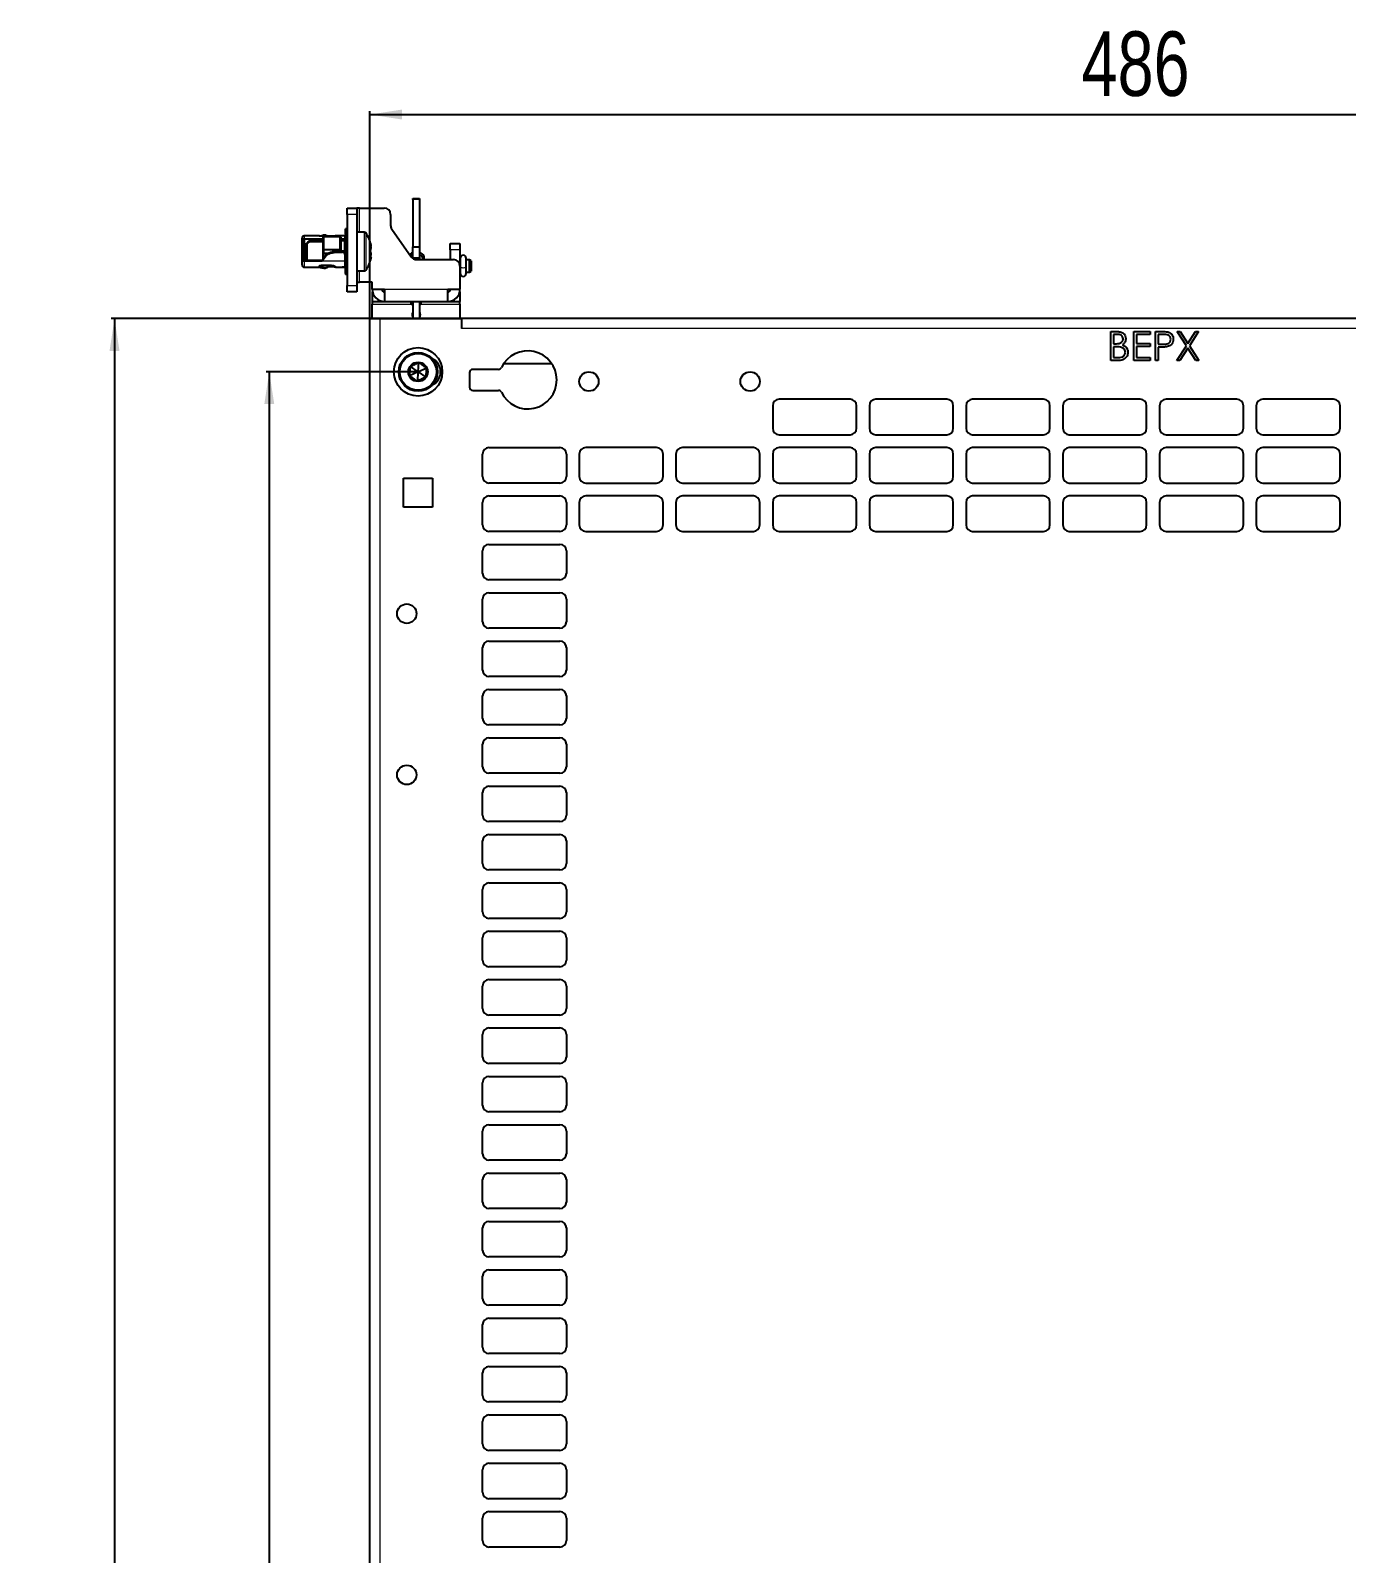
# Model space of a CAD drawing. Header units: millimetres. Extents: x -599 to 823, y -273 to 1990.
# Drawn here: x -598.6 to -190.4, y 1441.7 to 1914.1 of the extents above; entities that cross this region are included whole.
import ezdxf

# ---------------------------------------------------------------- set-up
doc = ezdxf.new("R2010")
doc.units = ezdxf.units.MM
doc.layers.add('FORMAT', color=7, linetype='Continuous')
doc.styles.add('SLDTEXTSTYLE0', font='TXT', dxfattribs={"width": 0.75})
doc.dimstyles.new('SLDDIMSTYLE0', dxfattribs={"dimtxt": 20, "dimasz": 10, "dimexe": 0, "dimexo": 0.0625, "dimgap": 5, "dimtad": 2, "dimdec": 1, "dimrnd": 1e-09, "dimzin": 12, "dimdsep": 46, "dimtxsty": 'SLDTEXTSTYLE0', "dimsah": 1, "dimcen": 0.09, "dimadec": 0, "dimazin": 3, "dimtfac": 1, "dimtofl": 0, "dimtmove": 0, "dimatfit": 3, "dimfxl": 0, "dimfrac": 2, "dimtolj": 1, "dimtzin": 12, "dimarcsym": 0})

# ---------------------------------------------------------------- blocks, each defined once
blk = doc.blocks.new('_D')
at = {"layer": 'FORMAT'}
for p, q in [((-464.91, 1824.76), (-573.55, 1824.76)), ((-572.55, 1824.76), (-572.55, -58.26)), ((-464.91, -58.26), (-573.55, -58.26))]:
    blk.add_line(p, q, dxfattribs=at)
for points in [[(-572.55, 1824.76), (-574.09, 1814.76), (-571.01, 1814.76)], [(-572.55, -58.26), (-571.01, -48.26), (-574.09, -48.26)]]:
    blk.add_solid(points, dxfattribs=at)
at = {"layer": 'FORMAT', "insert": (-598.33, 853.69), "char_height": 20, "attachment_point": 1, "rotation": 90, "style": 'SLDTEXTSTYLE0'}
blk.add_mtext('1883', dxfattribs=at)
blk = doc.blocks.new('_D_1')
at = {"layer": 'FORMAT'}
for p, q in [((-493.4, 1824.76), (-493.4, 1889.05)), ((-493.4, 1888.05), (-7.4, 1888.05)), ((-7.4, 1824.76), (-7.4, 1889.05))]:
    blk.add_line(p, q, dxfattribs=at)
for points in [[(-493.4, 1888.05), (-483.4, 1886.51), (-483.4, 1889.59)], [(-7.4, 1888.05), (-17.4, 1889.59), (-17.4, 1886.51)]]:
    blk.add_solid(points, dxfattribs=at)
at = {"layer": 'FORMAT', "insert": (-272.57, 1913.83), "char_height": 20, "attachment_point": 1, "style": 'SLDTEXTSTYLE0'}
blk.add_mtext('486', dxfattribs=at)
blk = doc.blocks.new('_D_5')
at = {"layer": 'FORMAT'}
for p, q in [((-478.41, 1808.25), (-525.55, 1808.25)), ((-524.55, 1808.25), (-524.55, -41.75)), ((-478.41, -41.75), (-525.55, -41.75))]:
    blk.add_line(p, q, dxfattribs=at)
for points in [[(-524.55, 1808.25), (-526.09, 1798.25), (-523.01, 1798.25)], [(-524.55, -41.75), (-523.01, -31.75), (-526.09, -31.75)]]:
    blk.add_solid(points, dxfattribs=at)
at = {"layer": 'FORMAT', "insert": (-550.33, 853.69), "char_height": 20, "attachment_point": 1, "rotation": 90, "style": 'SLDTEXTSTYLE0'}
blk.add_mtext('1850', dxfattribs=at)

msp = doc.modelspace()

# ---------------------------------------------------------------- linework, layer by layer
at = {"color": 7, "linetype": 'Continuous', "lineweight": 25}
for p, q in [((-480, 1862.05), (-478, 1862.05)), ((-480, 1861.68), (-480, 1862.05)), ((-480, 1861.68), (-480, 1847.05)), ((-478, 1862.05), (-478, 1861.68)), ((-478, 1861.68), (-478, 1847.05)), ((-500.4, 1859.05), (-497.4, 1859.05)), ((-500.4, 1857.05), (-500.4, 1859.05)), ((-500.4, 1857.05), (-500.4, 1835.05)), ((-497.4, 1859.05), (-497.4, 1857.05)), ((-496.6, 1859.05), (-497.4, 1859.05)), ((-497.4, 1857.05), (-497.4, 1835.05)), ((-496.6, 1859.05), (-488.9, 1859.05)), ((-486.9, 1857.05), (-486.9, 1853.68)), ((-500.9, 1842.86), (-500.9, 1852.65)), ((-500.4, 1852.65), (-500.9, 1852.65)), ((-486.54, 1852.53), (-480.5, 1843.9)), ((-514.4, 1848.85), (-514.4, 1849.7)), ((-514.4, 1848.85), (-513.9, 1848.85)), ((-514.4, 1847.43), (-514.4, 1848.85)), ((-513.9, 1847.43), (-514.4, 1847.43)), ((-514.4, 1847.2), (-514.4, 1847.43)), ((-513.9, 1847.2), (-514.4, 1847.2)), ((-514.4, 1842.91), (-514.4, 1847.2)), ((-513.9, 1848.85), (-513.9, 1847.43)), ((-513.9, 1847.43), (-513.9, 1847.2)), ((-513.9, 1847.2), (-513.9, 1842.91)), ((-509, 1850.4), (-513.7, 1850.4)), ((-511.7, 1849.41), (-513.7, 1849.41)), ((-513.7, 1848.19), (-513.7, 1847.98)), ((-513.2, 1847.81), (-513.7, 1847.81)), ((-513.7, 1847.81), (-513.7, 1847.57)), ((-513.7, 1847.57), (-513.2, 1847.57)), ((-513.7, 1847.4), (-513.7, 1846.97)), ((-513.4, 1843.05), (-513.4, 1847.57)), ((-513.2, 1847.57), (-513.2, 1847.81)), ((-512.9, 1847.93), (-512.9, 1842.91)), ((-507.8, 1848.55), (-512.22, 1848.55)), ((-511.7, 1849.01), (-511.7, 1849.41)), ((-507.8, 1849.41), (-511.7, 1849.41)), ((-511.7, 1849.01), (-507.8, 1849.01)), ((-509, 1850.4), (-509, 1850.4)), ((-509, 1850.37), (-509, 1850.4)), ((-505.2, 1850.29), (-508.5, 1850.29)), ((-507.8, 1849.86), (-507.68, 1850.11)), ((-507.8, 1846.27), (-507.8, 1849.86)), ((-507.68, 1850.11), (-507.68, 1846.14)), ((-502.6, 1850.11), (-507.68, 1850.11)), ((-506.48, 1850.34), (-506.4, 1850.29)), ((-501.38, 1850.4), (-504.03, 1850.4)), ((-502.6, 1846.14), (-502.6, 1850.11)), ((-502.6, 1850.11), (-502.4, 1849.97)), ((-502.4, 1849.97), (-502.4, 1846.21)), ((-501.1, 1849.41), (-502.4, 1849.41)), ((-502.4, 1849.01), (-501.1, 1849.01)), ((-501.35, 1850.4), (-501.1, 1850.4)), ((-501.2, 1849.01), (-501.2, 1845.34)), ((-500.9, 1848.55), (-501.2, 1848.55)), ((-495.07, 1851.55), (-497.4, 1851.55)), ((-480, 1847.05), (-478, 1847.05)), ((-480, 1843.55), (-480, 1847.05)), ((-478, 1847.05), (-478, 1843.55)), ((-468.4, 1848.05), (-465.4, 1848.05)), ((-468.4, 1846.05), (-468.4, 1848.05)), ((-465.4, 1848.05), (-465.4, 1846.05)), ((-513.9, 1842.91), (-514.4, 1842.91)), ((-514.4, 1841.4), (-514.4, 1842.91)), ((-513.4, 1846.97), (-513.7, 1846.97)), ((-513.7, 1846.97), (-513.7, 1846.82)), ((-513.7, 1846.82), (-513.4, 1846.82)), ((-513.7, 1844.28), (-513.4, 1844.28)), ((-513.7, 1843.53), (-513.4, 1843.53)), ((-513.7, 1842.91), (-513.7, 1843.53)), ((-513.7, 1842.91), (-508.1, 1842.91)), ((-508.1, 1842.61), (-513.7, 1842.61)), ((-513.4, 1843.05), (-513.26, 1842.91)), ((-508.1, 1842.91), (-506.94, 1844.51)), ((-506.94, 1844.2), (-508.1, 1842.61)), ((-508.1, 1842.91), (-508.1, 1842.61)), ((-507.8, 1846.27), (-507.68, 1846.14)), ((-507.8, 1845.08), (-507.8, 1846.27)), ((-507.8, 1845.08), (-507.68, 1844.94)), ((-507.8, 1843.33), (-507.8, 1845.08)), ((-502.6, 1846.14), (-507.68, 1846.14)), ((-507.68, 1846.14), (-507.68, 1844.94)), ((-506.45, 1844.94), (-507.68, 1844.94)), ((-507.68, 1844.94), (-507.68, 1843.49)), ((-504.2, 1845.59), (-505.03, 1845.49)), ((-502.6, 1845.61), (-504, 1845.61)), ((-504, 1845.4), (-501.85, 1845.4)), ((-502.6, 1846.14), (-502.4, 1846.21)), ((-502.6, 1845.61), (-502.6, 1846.14)), ((-502.4, 1845.69), (-502.6, 1845.61)), ((-502.4, 1846.21), (-502.4, 1845.69)), ((-501.85, 1845.7), (-502.4, 1845.7)), ((-500.9, 1845.39), (-501.2, 1845.35)), ((-501.1, 1845.1), (-501.1, 1844.8)), ((-501.1, 1844.8), (-501.1, 1842.61)), ((-500.9, 1842.86), (-500.4, 1842.86)), ((-500.9, 1842.49), (-500.9, 1841.25)), ((-500.41, 1842.55), (-500.4, 1842.55)), ((-478, 1843.55), (-480, 1843.55)), ((-480, 1843.55), (-480, 1843.41)), ((-478.86, 1843.05), (-467.4, 1843.05)), ((-478, 1843.55), (-478, 1843.05)), ((-477.07, 1843.53), (-477.07, 1843.05)), ((-477.07, 1843.53), (-477.07, 1843.52)), ((-476.47, 1843.05), (-476.47, 1843.53)), ((-468.4, 1846.05), (-468.4, 1843.05)), ((-465.4, 1846.05), (-465.4, 1841.05)), ((-465.36, 1842.95), (-465.4, 1842.95)), ((-465.36, 1843.46), (-465.36, 1840.73)), ((-463.46, 1840.73), (-463.46, 1843.46)), ((-462.45, 1842.95), (-463.46, 1842.95)), ((-461.95, 1842.66), (-462.45, 1842.95)), ((-462.45, 1839.15), (-462.45, 1842.95)), ((-461.95, 1842.66), (-461.95, 1839.44)), ((-513.7, 1840.7), (-509, 1840.7)), ((-509, 1840.92), (-509, 1841.05)), ((-509, 1840.92), (-509, 1840.7)), ((-509, 1840.71), (-507.91, 1840.52)), ((-505.2, 1841.26), (-508.5, 1841.26)), ((-505.2, 1840.81), (-506.4, 1840.81)), ((-506.07, 1841.06), (-506.18, 1841.26)), ((-506.07, 1841.06), (-506.07, 1841.05)), ((-504.03, 1840.7), (-501.38, 1840.7)), ((-504, 1840.7), (-504.03, 1840.7)), ((-504, 1840.7), (-504, 1840.83)), ((-501.9, 1840.73), (-501.9, 1840.76)), ((-501.35, 1840.87), (-501.1, 1840.87)), ((-501.35, 1840.7), (-501.1, 1840.7)), ((-500.9, 1841.25), (-500.4, 1841.25)), ((-500.9, 1838.7), (-500.9, 1841.25)), ((-500.4, 1838.7), (-500.9, 1838.7)), ((-500.9, 1838.7), (-500.9, 1838.45)), ((-500.4, 1838.45), (-500.9, 1838.45)), ((-497.4, 1839.55), (-495.07, 1839.55)), ((-465.4, 1841.05), (-465.4, 1833.85)), ((-465.4, 1839.15), (-465.36, 1839.15)), ((-465.36, 1840.73), (-465.36, 1838.76)), ((-463.46, 1838.76), (-463.46, 1840.73)), ((-463.46, 1839.15), (-462.45, 1839.15)), ((-462.45, 1839.15), (-461.95, 1839.44)), ((-500.4, 1833.05), (-500.4, 1835.05)), ((-497.4, 1833.05), (-500.4, 1833.05)), ((-497.4, 1836.05), (-496.6, 1836.05)), ((-497.4, 1835.05), (-497.4, 1833.05)), ((-492.6, 1836.05), (-496.6, 1836.05)), ((-492.6, 1833.85), (-492.6, 1836.05)), ((-492.6, 1833.85), (-488.8, 1833.85)), ((-492.6, 1833.05), (-492.6, 1830.05)), ((-492.51, 1833.05), (-492.6, 1833.05)), ((-488.8, 1833.85), (-488.8, 1830.05)), ((-469.2, 1833.85), (-465.4, 1833.85)), ((-469.2, 1830.05), (-469.2, 1833.85)), ((-465.4, 1833.05), (-465.48, 1833.05)), ((-465.4, 1833.05), (-465.4, 1830.05)), ((-492.6, 1830.05), (-488.8, 1830.05)), ((-492.6, 1830.05), (-492.6, 1829.25)), ((-492.6, 1824.75), (-492.6, 1829.25)), ((-488.8, 1830.05), (-480.5, 1830.05)), ((-480.5, 1830.05), (-477.5, 1830.05)), ((-480.5, 1829.25), (-480.5, 1830.05)), ((-480.5, 1829.25), (-480, 1829.25)), ((-480, 1830.05), (-480, 1824.75)), ((-478, 1830.05), (-478, 1824.75)), ((-478, 1829.25), (-477.5, 1829.25)), ((-477.5, 1830.05), (-469.2, 1830.05)), ((-477.5, 1830.05), (-477.5, 1829.25)), ((-469.2, 1830.05), (-465.4, 1830.05)), ((-465.4, 1829.25), (-465.4, 1830.05)), ((-465.4, 1829.25), (-465.4, 1824.75)), ((-493.4, -58.25), (-493.4, 1824.75)), ((-493.4, 1824.75), (-490.3, 1824.75)), ((-490.3, 1824.75), (-464.9, 1824.75)), ((-464.9, 1824.75), (-464.9, 1824.76)), ((-35.9, 1824.76), (-464.9, 1824.76)), ((-464.9, 1824.75), (-464.9, 1821.66)), ((-263.51, 1820.76), (-261.76, 1820.76)), ((-263.51, 1811.76), (-263.51, 1820.76)), ((-262.7, 1819.84), (-262.7, 1816.95)), ((-261.61, 1819.84), (-262.7, 1819.84)), ((-256.36, 1820.76), (-251.28, 1820.76)), ((-256.36, 1811.76), (-256.36, 1820.76)), ((-255.55, 1819.84), (-255.55, 1817.07)), ((-251.28, 1819.84), (-255.55, 1819.84)), ((-251.28, 1820.76), (-251.28, 1819.84)), ((-249.67, 1820.76), (-247.9, 1820.76)), ((-249.67, 1811.76), (-249.67, 1820.76)), ((-248.86, 1819.84), (-248.86, 1816.84)), ((-247.21, 1819.84), (-248.86, 1819.84)), ((-242.92, 1820.76), (-241.98, 1820.76)), ((-240.09, 1816.35), (-242.92, 1820.76)), ((-241.98, 1820.76), (-239.63, 1817.08)), ((-239.63, 1817.08), (-237.27, 1820.76)), ((-236.34, 1820.76), (-239.16, 1816.35)), ((-237.27, 1820.76), (-236.34, 1820.76)), ((-262.7, 1816.95), (-262.16, 1816.95)), ((-262.7, 1816.03), (-262.7, 1812.68)), ((-262.17, 1816.03), (-262.7, 1816.03)), ((-255.55, 1817.07), (-251.28, 1817.07)), ((-255.55, 1816.14), (-255.55, 1812.68)), ((-251.28, 1816.14), (-255.55, 1816.14)), ((-251.28, 1817.07), (-251.28, 1816.14)), ((-248.86, 1816.84), (-247.28, 1816.82)), ((-248.86, 1815.91), (-248.86, 1811.76)), ((-248.21, 1815.91), (-248.86, 1815.91)), ((-243.03, 1811.76), (-240.09, 1816.35)), ((-239.63, 1815.62), (-242.1, 1811.76)), ((-237.16, 1811.76), (-239.63, 1815.62)), ((-239.16, 1816.35), (-236.22, 1811.76)), ((-478.4, 1808.25), (-480.76, 1809.91)), ((-478.4, 1808.25), (-478.15, 1811.13)), ((-478.4, 1808.25), (-475.78, 1809.47)), ((-436.92, 1810.76), (-451.88, 1810.76)), ((-261.08, 1811.76), (-263.51, 1811.76)), ((-262.7, 1812.68), (-261.55, 1812.68)), ((-251.28, 1811.76), (-256.36, 1811.76)), ((-255.55, 1812.68), (-251.28, 1812.68)), ((-251.28, 1812.68), (-251.28, 1811.76)), ((-248.86, 1811.76), (-249.67, 1811.76)), ((-242.1, 1811.76), (-243.03, 1811.76)), ((-236.22, 1811.76), (-237.16, 1811.76)), ((-478.4, 1808.25), (-481.02, 1807.03)), ((-478.4, 1808.25), (-478.65, 1805.37)), ((-478.4, 1808.25), (-476.03, 1806.59)), ((-462.4, 1808.01), (-462.4, 1803.51)), ((-453.45, 1809.01), (-461.4, 1809.01)), ((-461.4, 1802.51), (-453.45, 1802.51)), ((-368.4, 1797.75), (-368.4, 1790.75)), ((-344.4, 1799.75), (-366.4, 1799.75)), ((-342.4, 1790.75), (-342.4, 1797.75)), ((-338.4, 1797.75), (-338.4, 1790.75)), ((-314.4, 1799.75), (-336.4, 1799.75)), ((-312.4, 1790.75), (-312.4, 1797.75)), ((-308.4, 1797.75), (-308.4, 1790.75)), ((-284.4, 1799.75), (-306.4, 1799.75)), ((-282.4, 1790.75), (-282.4, 1797.75)), ((-278.4, 1797.75), (-278.4, 1790.75)), ((-254.4, 1799.75), (-276.4, 1799.75)), ((-252.4, 1790.75), (-252.4, 1797.75)), ((-248.4, 1797.75), (-248.4, 1790.75)), ((-224.4, 1799.75), (-246.4, 1799.75)), ((-222.4, 1790.75), (-222.4, 1797.75)), ((-218.4, 1797.75), (-218.4, 1790.75)), ((-194.4, 1799.75), (-216.4, 1799.75)), ((-192.4, 1790.75), (-192.4, 1797.75)), ((-366.4, 1788.75), (-344.4, 1788.75)), ((-336.4, 1788.75), (-314.4, 1788.75)), ((-306.4, 1788.75), (-284.4, 1788.75)), ((-276.4, 1788.75), (-254.4, 1788.75)), ((-246.4, 1788.75), (-224.4, 1788.75)), ((-216.4, 1788.75), (-194.4, 1788.75)), ((-458.4, 1775.75), (-458.4, 1782.75)), ((-456.4, 1784.75), (-434.4, 1784.75)), ((-432.4, 1782.75), (-432.4, 1775.75)), ((-428.4, 1782.75), (-428.4, 1775.75)), ((-404.4, 1784.75), (-426.4, 1784.75)), ((-402.4, 1775.75), (-402.4, 1782.75)), ((-398.4, 1782.75), (-398.4, 1775.75)), ((-374.4, 1784.75), (-396.4, 1784.75)), ((-372.4, 1775.75), (-372.4, 1782.75)), ((-368.4, 1782.75), (-368.4, 1775.75)), ((-344.4, 1784.75), (-366.4, 1784.75)), ((-342.4, 1775.75), (-342.4, 1782.75)), ((-338.4, 1782.75), (-338.4, 1775.75)), ((-314.4, 1784.75), (-336.4, 1784.75)), ((-312.4, 1775.75), (-312.4, 1782.75)), ((-308.4, 1782.75), (-308.4, 1775.75)), ((-284.4, 1784.75), (-306.4, 1784.75)), ((-282.4, 1775.75), (-282.4, 1782.75)), ((-278.4, 1782.75), (-278.4, 1775.75)), ((-254.4, 1784.75), (-276.4, 1784.75)), ((-252.4, 1775.75), (-252.4, 1782.75)), ((-248.4, 1782.75), (-248.4, 1775.75)), ((-224.4, 1784.75), (-246.4, 1784.75)), ((-222.4, 1775.75), (-222.4, 1782.75)), ((-218.4, 1782.75), (-218.4, 1775.75)), ((-194.4, 1784.75), (-216.4, 1784.75)), ((-192.4, 1775.75), (-192.4, 1782.75)), ((-482.9, 1775.25), (-473.9, 1775.25)), ((-482.9, 1766.25), (-482.9, 1775.25)), ((-473.9, 1775.25), (-473.9, 1766.25)), ((-434.4, 1773.75), (-456.4, 1773.75)), ((-426.4, 1773.75), (-404.4, 1773.75)), ((-396.4, 1773.75), (-374.4, 1773.75)), ((-366.4, 1773.75), (-344.4, 1773.75)), ((-336.4, 1773.75), (-314.4, 1773.75)), ((-306.4, 1773.75), (-284.4, 1773.75)), ((-276.4, 1773.75), (-254.4, 1773.75)), ((-246.4, 1773.75), (-224.4, 1773.75)), ((-216.4, 1773.75), (-194.4, 1773.75)), ((-458.4, 1760.75), (-458.4, 1767.75)), ((-456.4, 1769.75), (-434.4, 1769.75)), ((-432.4, 1767.75), (-432.4, 1760.75)), ((-428.4, 1767.75), (-428.4, 1760.75)), ((-404.4, 1769.75), (-426.4, 1769.75)), ((-402.4, 1760.75), (-402.4, 1767.75)), ((-398.4, 1767.75), (-398.4, 1760.75)), ((-374.4, 1769.75), (-396.4, 1769.75)), ((-372.4, 1760.75), (-372.4, 1767.75)), ((-368.4, 1767.75), (-368.4, 1760.75)), ((-344.4, 1769.75), (-366.4, 1769.75)), ((-342.4, 1760.75), (-342.4, 1767.75)), ((-338.4, 1767.75), (-338.4, 1760.75)), ((-314.4, 1769.75), (-336.4, 1769.75)), ((-312.4, 1760.75), (-312.4, 1767.75)), ((-308.4, 1767.75), (-308.4, 1760.75)), ((-284.4, 1769.75), (-306.4, 1769.75)), ((-282.4, 1760.75), (-282.4, 1767.75)), ((-278.4, 1767.75), (-278.4, 1760.75)), ((-254.4, 1769.75), (-276.4, 1769.75)), ((-252.4, 1760.75), (-252.4, 1767.75)), ((-248.4, 1767.75), (-248.4, 1760.75)), ((-224.4, 1769.75), (-246.4, 1769.75)), ((-222.4, 1760.75), (-222.4, 1767.75)), ((-218.4, 1767.75), (-218.4, 1760.75)), ((-194.4, 1769.75), (-216.4, 1769.75)), ((-192.4, 1760.75), (-192.4, 1767.75)), ((-473.9, 1766.25), (-482.9, 1766.25)), ((-434.4, 1758.75), (-456.4, 1758.75)), ((-426.4, 1758.75), (-404.4, 1758.75)), ((-396.4, 1758.75), (-374.4, 1758.75)), ((-366.4, 1758.75), (-344.4, 1758.75)), ((-336.4, 1758.75), (-314.4, 1758.75)), ((-306.4, 1758.75), (-284.4, 1758.75)), ((-276.4, 1758.75), (-254.4, 1758.75)), ((-246.4, 1758.75), (-224.4, 1758.75)), ((-216.4, 1758.75), (-194.4, 1758.75)), ((-458.4, 1745.75), (-458.4, 1752.75)), ((-456.4, 1754.75), (-434.4, 1754.75)), ((-432.4, 1752.75), (-432.4, 1745.75)), ((-434.4, 1743.75), (-456.4, 1743.75)), ((-456.4, 1739.75), (-434.4, 1739.75)), ((-458.4, 1730.75), (-458.4, 1737.75)), ((-432.4, 1737.75), (-432.4, 1730.75)), ((-434.4, 1728.75), (-456.4, 1728.75)), ((-456.4, 1724.75), (-434.4, 1724.75)), ((-458.4, 1715.75), (-458.4, 1722.75)), ((-432.4, 1722.75), (-432.4, 1715.75)), ((-434.4, 1713.75), (-456.4, 1713.75)), ((-458.4, 1700.75), (-458.4, 1707.75)), ((-456.4, 1709.75), (-434.4, 1709.75)), ((-432.4, 1707.75), (-432.4, 1700.75)), ((-434.4, 1698.75), (-456.4, 1698.75)), ((-458.4, 1685.75), (-458.4, 1692.75)), ((-456.4, 1694.75), (-434.4, 1694.75)), ((-432.4, 1692.75), (-432.4, 1685.75)), ((-434.4, 1683.75), (-456.4, 1683.75)), ((-458.4, 1670.75), (-458.4, 1677.75)), ((-456.4, 1679.75), (-434.4, 1679.75)), ((-432.4, 1677.75), (-432.4, 1670.75)), ((-434.4, 1668.75), (-456.4, 1668.75)), ((-456.4, 1664.75), (-434.4, 1664.75)), ((-458.4, 1655.75), (-458.4, 1662.75)), ((-432.4, 1662.75), (-432.4, 1655.75)), ((-434.4, 1653.75), (-456.4, 1653.75)), ((-456.4, 1649.75), (-434.4, 1649.75)), ((-458.4, 1640.75), (-458.4, 1647.75)), ((-432.4, 1647.75), (-432.4, 1640.75)), ((-434.4, 1638.75), (-456.4, 1638.75)), ((-456.4, 1634.75), (-434.4, 1634.75)), ((-458.4, 1625.75), (-458.4, 1632.75)), ((-432.4, 1632.75), (-432.4, 1625.75)), ((-434.4, 1623.75), (-456.4, 1623.75)), ((-458.4, 1610.75), (-458.4, 1617.75)), ((-456.4, 1619.75), (-434.4, 1619.75)), ((-432.4, 1617.75), (-432.4, 1610.75)), ((-434.4, 1608.75), (-456.4, 1608.75)), ((-458.4, 1595.75), (-458.4, 1602.75)), ((-456.4, 1604.75), (-434.4, 1604.75)), ((-432.4, 1602.75), (-432.4, 1595.75)), ((-434.4, 1593.75), (-456.4, 1593.75)), ((-458.4, 1580.75), (-458.4, 1587.75)), ((-456.4, 1589.75), (-434.4, 1589.75)), ((-432.4, 1587.75), (-432.4, 1580.75)), ((-434.4, 1578.75), (-456.4, 1578.75)), ((-456.4, 1574.75), (-434.4, 1574.75)), ((-458.4, 1565.75), (-458.4, 1572.75)), ((-432.4, 1572.75), (-432.4, 1565.75)), ((-434.4, 1563.75), (-456.4, 1563.75)), ((-456.4, 1559.75), (-434.4, 1559.75)), ((-458.4, 1550.75), (-458.4, 1557.75)), ((-432.4, 1557.75), (-432.4, 1550.75)), ((-434.4, 1548.75), (-456.4, 1548.75)), ((-456.4, 1544.75), (-434.4, 1544.75)), ((-458.4, 1535.75), (-458.4, 1542.75)), ((-432.4, 1542.75), (-432.4, 1535.75)), ((-434.4, 1533.75), (-456.4, 1533.75)), ((-458.4, 1520.75), (-458.4, 1527.75)), ((-456.4, 1529.75), (-434.4, 1529.75)), ((-432.4, 1527.75), (-432.4, 1520.75)), ((-434.4, 1518.75), (-456.4, 1518.75)), ((-458.4, 1505.75), (-458.4, 1512.75)), ((-456.4, 1514.75), (-434.4, 1514.75)), ((-432.4, 1512.75), (-432.4, 1505.75)), ((-434.4, 1503.75), (-456.4, 1503.75)), ((-458.4, 1490.75), (-458.4, 1497.75)), ((-456.4, 1499.75), (-434.4, 1499.75)), ((-432.4, 1497.75), (-432.4, 1490.75)), ((-434.4, 1488.75), (-456.4, 1488.75)), ((-456.4, 1484.75), (-434.4, 1484.75)), ((-458.4, 1475.75), (-458.4, 1482.75)), ((-432.4, 1482.75), (-432.4, 1475.75)), ((-434.4, 1473.75), (-456.4, 1473.75)), ((-456.4, 1469.75), (-434.4, 1469.75)), ((-458.4, 1460.75), (-458.4, 1467.75)), ((-432.4, 1467.75), (-432.4, 1460.75)), ((-434.4, 1458.75), (-456.4, 1458.75)), ((-458.4, 1445.75), (-458.4, 1452.75)), ((-456.4, 1454.75), (-434.4, 1454.75)), ((-432.4, 1452.75), (-432.4, 1445.75)), ((-434.4, 1443.75), (-456.4, 1443.75))]:
    msp.add_line(p, q, dxfattribs=at)
at = {"color": 8, "linetype": 'Continuous', "lineweight": 18}
for p, q in [((-478, 1861.68), (-480, 1861.68)), ((-497.4, 1857.05), (-500.4, 1857.05)), ((-496.6, 1851.55), (-496.6, 1859.05)), ((-513.7, 1850.4), (-513.7, 1849.41)), ((-506.5, 1850.29), (-506.48, 1850.34)), ((-501.1, 1849.41), (-501.1, 1850.4)), ((-501.1, 1848.55), (-501.1, 1849.01)), ((-495.07, 1851.55), (-495.07, 1839.55)), ((-494.63, 1851.32), (-494.63, 1839.78)), ((-513.7, 1842.61), (-513.7, 1840.7)), ((-501.1, 1842.61), (-508.1, 1842.61)), ((-506.94, 1844.51), (-506.94, 1844.2)), ((-504.2, 1845.38), (-504.2, 1845.59)), ((-504, 1845.61), (-504, 1845.4)), ((-501.85, 1845.4), (-501.85, 1845.7)), ((-501.1, 1840.87), (-501.1, 1842.61)), ((-465.4, 1846.05), (-468.4, 1846.05)), ((-505.2, 1840.81), (-505.2, 1841.26)), ((-501.35, 1840.87), (-501.35, 1840.7)), ((-496.6, 1836.05), (-496.6, 1839.55)), ((-500.4, 1835.05), (-497.4, 1835.05)), ((-488.8, 1833.85), (-469.2, 1833.85)), ((-492.6, 1829.25), (-480.5, 1829.25)), ((-477.5, 1829.25), (-465.4, 1829.25)), ((-490.3, 1824.75), (-490.3, -58.25)), ((-35.9, 1821.66), (-464.9, 1821.66))]:
    msp.add_line(p, q, dxfattribs=at)
at = {"color": 7, "linetype": 'Continuous', "lineweight": 25, "flags": 128}
for points in [[(-513.9, 1848.06), (-513.9, 1848.09), (-513.88, 1848.11), (-513.87, 1848.13), (-513.84, 1848.15), (-513.81, 1848.16), (-513.78, 1848.18), (-513.74, 1848.18), (-513.7, 1848.19)], [(-500.9, 1849.03), (-500.96, 1849.02), (-501.1, 1849.01)], [(-513.9, 1843.04), (-513.9, 1843.01), (-513.88, 1842.99), (-513.87, 1842.97), (-513.84, 1842.95), (-513.81, 1842.94), (-513.78, 1842.92), (-513.74, 1842.92), (-513.7, 1842.91)], [(-500.9, 1842.9), (-500.96, 1842.91), (-501.1, 1842.91)], [(-500.9, 1842.49), (-500.9, 1842.51), (-500.91, 1842.54), (-500.93, 1842.56), (-500.96, 1842.58), (-500.99, 1842.59), (-501.02, 1842.6), (-501.06, 1842.61), (-501.1, 1842.61)], [(-478, 1826.75), (-477.84, 1826.48), (-477.75, 1826)], [(-477.75, 1826), (-477.84, 1825.52), (-478, 1825.25)]]:
    msp.add_lwpolyline(points, dxfattribs=at)
at = {"color": 8, "linetype": 'Continuous', "lineweight": 18, "flags": 128}
msp.add_lwpolyline([(-477.07, 1843.52), (-477.07, 1843.52), (-477.05, 1843.45), (-476.98, 1843.39), (-476.88, 1843.35), (-476.76, 1843.34), (-476.65, 1843.36), (-476.55, 1843.41), (-476.49, 1843.47), (-476.47, 1843.53)], dxfattribs=at)
at = {"color": 7, "linetype": 'Continuous', "lineweight": 25}
for centre, radius in [((-478.4, 1808.25), 7.5), ((-478.4, 1808.25), 6), ((-478.4, 1808.25), 5.7), ((-478.4, 1808.25), 3), ((-425.4, 1805.26), 3), ((-375.4, 1805.26), 3), ((-481.9, 1733.25), 3), ((-481.9, 1683.25), 3)]:
    msp.add_circle(centre, radius, dxfattribs=at)
for centre, radius, start, end in [((-488.9, 1857.05), 2, 0, 90), ((-484.9, 1853.68), 2, 180, 214.992), ((-513.7, 1849.7), 0.7, 90, 180), ((-513.76, 1848.77), 0.641, 84.2482, 172.7634), ((-513.72, 1848.83), 0.183, 84.2482, 172.7634), ((-501.1, 1850.6), 0.2, 269.9998, 359.9998), ((-501.08, 1849.59), 0.183, 264.2482, 352.7634), ((-495.07, 1851.01), 0.54, 35.2515, 90), ((-502.8, 1845.55), 10, 10.8849, 35.2515), ((-513.79, 1843.32), 0.71, 215.1313, 277.0089), ((-504, 1844.46), 0.932, 89.97, 102.0278), ((-501.78, 1845.02), 0.687, 7.2366, 95.7518), ((-501.78, 1844.71), 0.687, 7.2366, 95.7518), ((-500.85, 1842.41), 0.46, 10.179, 76.8719), ((-502.8, 1845.55), 10, 324.7485, 349.0216), ((-478.86, 1845.05), 2, 214.992, 270), ((-467.4, 1841.05), 2, 0, 90), ((-464.41, 1843.46), 0.95, 0, 180), ((-513.7, 1841.4), 0.7, 180, 270), ((-501.1, 1840.67), 0.197, 1.0398, 91.0034), ((-501.1, 1840.5), 0.2, 0.0002, 90.0002), ((-495.07, 1840.09), 0.54, 270, 324.7485), ((-464.41, 1838.76), 0.95, 180, 0), ((-488.8, 1833.85), 3.8, 180, 270), ((-488.8, 1833.85), 0.8, 180, 270), ((-469.2, 1833.85), 0.8, 270, 0), ((-469.2, 1833.85), 3.8, 270, 0), ((-479, 1826), 1.25, 143.1301, 216.8699), ((-444.4, 1805.76), 9, 205.1507, 154.8493), ((-475.9, 1808.25), 4.5, 294.975, 65.025), ((-453.45, 1810.01), 1, 270, 334.8493), ((-461.4, 1808.01), 1, 90, 180), ((-461.4, 1803.51), 1, 180, 270), ((-453.45, 1801.51), 1, 25.1507, 90), ((-366.4, 1797.75), 2, 90, 180), ((-344.4, 1797.75), 2, 0, 90), ((-336.4, 1797.75), 2, 90, 180), ((-314.4, 1797.75), 2, 0, 90), ((-306.4, 1797.75), 2, 90, 180), ((-284.4, 1797.75), 2, 0, 90), ((-276.4, 1797.75), 2, 90, 180), ((-254.4, 1797.75), 2, 0, 90), ((-246.4, 1797.75), 2, 90, 180), ((-224.4, 1797.75), 2, 0, 90), ((-216.4, 1797.75), 2, 90, 180), ((-194.4, 1797.75), 2, 0, 90), ((-366.4, 1790.75), 2, 180, 270), ((-344.4, 1790.75), 2, 270, 0), ((-336.4, 1790.75), 2, 180, 270), ((-314.4, 1790.75), 2, 270, 0), ((-306.4, 1790.75), 2, 180, 270), ((-284.4, 1790.75), 2, 270, 0), ((-276.4, 1790.75), 2, 180, 270), ((-254.4, 1790.75), 2, 270, 0), ((-246.4, 1790.75), 2, 180, 270), ((-224.4, 1790.75), 2, 270, 0), ((-216.4, 1790.75), 2, 180, 270), ((-194.4, 1790.75), 2, 270, 0), ((-456.4, 1782.75), 2, 90, 180), ((-434.4, 1782.75), 2, 0, 90), ((-426.4, 1782.75), 2, 90, 180), ((-404.4, 1782.75), 2, 0, 90), ((-396.4, 1782.75), 2, 90, 180), ((-374.4, 1782.75), 2, 0, 90), ((-366.4, 1782.75), 2, 90, 180), ((-344.4, 1782.75), 2, 0, 90), ((-336.4, 1782.75), 2, 90, 180), ((-314.4, 1782.75), 2, 0, 90), ((-306.4, 1782.75), 2, 90, 180), ((-284.4, 1782.75), 2, 0, 90), ((-276.4, 1782.75), 2, 90, 180), ((-254.4, 1782.75), 2, 0, 90), ((-246.4, 1782.75), 2, 90, 180), ((-224.4, 1782.75), 2, 0, 90), ((-216.4, 1782.75), 2, 90, 180), ((-194.4, 1782.75), 2, 0, 90), ((-456.4, 1775.75), 2, 180, 270), ((-434.4, 1775.75), 2, 270, 360), ((-426.4, 1775.75), 2, 180, 270), ((-404.4, 1775.75), 2, 270, 0), ((-396.4, 1775.75), 2, 180, 270), ((-374.4, 1775.75), 2, 270, 0), ((-366.4, 1775.75), 2, 180, 270), ((-344.4, 1775.75), 2, 270, 0), ((-336.4, 1775.75), 2, 180, 270), ((-314.4, 1775.75), 2, 270, 0), ((-306.4, 1775.75), 2, 180, 270), ((-284.4, 1775.75), 2, 270, 0), ((-276.4, 1775.75), 2, 180, 270), ((-254.4, 1775.75), 2, 270, 0), ((-246.4, 1775.75), 2, 180, 270), ((-224.4, 1775.75), 2, 270, 0), ((-216.4, 1775.75), 2, 180, 270), ((-194.4, 1775.75), 2, 270, 0), ((-456.4, 1767.75), 2, 90, 180), ((-434.4, 1767.75), 2, 0, 90), ((-426.4, 1767.75), 2, 90, 180), ((-404.4, 1767.75), 2, 0, 90), ((-396.4, 1767.75), 2, 90, 180), ((-374.4, 1767.75), 2, 0, 90), ((-366.4, 1767.75), 2, 90, 180), ((-344.4, 1767.75), 2, 0, 90), ((-336.4, 1767.75), 2, 90, 180), ((-314.4, 1767.75), 2, 0, 90), ((-306.4, 1767.75), 2, 90, 180), ((-284.4, 1767.75), 2, 0, 90), ((-276.4, 1767.75), 2, 90, 180), ((-254.4, 1767.75), 2, 0, 90), ((-246.4, 1767.75), 2, 90, 180), ((-224.4, 1767.75), 2, 0, 90), ((-216.4, 1767.75), 2, 90, 180), ((-194.4, 1767.75), 2, 0, 90), ((-456.4, 1760.75), 2, 180, 270), ((-434.4, 1760.75), 2, 270, 360), ((-426.4, 1760.75), 2, 180, 270), ((-404.4, 1760.75), 2, 270, 0), ((-396.4, 1760.75), 2, 180, 270), ((-374.4, 1760.75), 2, 270, 0), ((-366.4, 1760.75), 2, 180, 270), ((-344.4, 1760.75), 2, 270, 0), ((-336.4, 1760.75), 2, 180, 270), ((-314.4, 1760.75), 2, 270, 0), ((-306.4, 1760.75), 2, 180, 270), ((-284.4, 1760.75), 2, 270, 0), ((-276.4, 1760.75), 2, 180, 270), ((-254.4, 1760.75), 2, 270, 0), ((-246.4, 1760.75), 2, 180, 270), ((-224.4, 1760.75), 2, 270, 0), ((-216.4, 1760.75), 2, 180, 270), ((-194.4, 1760.75), 2, 270, 0), ((-456.4, 1752.75), 2, 90, 180), ((-434.4, 1752.75), 2, 0, 90), ((-456.4, 1745.75), 2, 180, 270), ((-434.4, 1745.75), 2, 270, 360), ((-456.4, 1737.75), 2, 90, 180), ((-434.4, 1737.75), 2, 0, 90), ((-456.4, 1730.75), 2, 180, 270), ((-434.4, 1730.75), 2, 270, 360), ((-456.4, 1722.75), 2, 90, 180), ((-434.4, 1722.75), 2, 0, 90), ((-456.4, 1715.75), 2, 180, 270), ((-434.4, 1715.75), 2, 270, 360), ((-456.4, 1707.75), 2, 90, 180), ((-434.4, 1707.75), 2, 0, 90), ((-456.4, 1700.75), 2, 180, 270), ((-434.4, 1700.75), 2, 270, 360), ((-456.4, 1692.75), 2, 90, 180), ((-434.4, 1692.75), 2, 0, 90), ((-456.4, 1685.75), 2, 180, 270), ((-434.4, 1685.75), 2, 270, 360), ((-456.4, 1677.75), 2, 90, 180), ((-434.4, 1677.75), 2, 0, 90), ((-456.4, 1670.75), 2, 180, 270), ((-434.4, 1670.75), 2, 270, 360), ((-456.4, 1662.75), 2, 90, 180), ((-434.4, 1662.75), 2, 0, 90), ((-456.4, 1655.75), 2, 180, 270), ((-434.4, 1655.75), 2, 270, 360), ((-456.4, 1647.75), 2, 90, 180), ((-434.4, 1647.75), 2, 0, 90), ((-456.4, 1640.75), 2, 180, 270), ((-434.4, 1640.75), 2, 270, 360), ((-456.4, 1632.75), 2, 90, 180), ((-434.4, 1632.75), 2, 0, 90), ((-456.4, 1625.75), 2, 180, 270), ((-434.4, 1625.75), 2, 270, 360), ((-456.4, 1617.75), 2, 90, 180), ((-434.4, 1617.75), 2, 0, 90), ((-456.4, 1610.75), 2, 180, 270), ((-434.4, 1610.75), 2, 270, 360), ((-456.4, 1602.75), 2, 90, 180), ((-434.4, 1602.75), 2, 0, 90), ((-456.4, 1595.75), 2, 180, 270), ((-434.4, 1595.75), 2, 270, 360), ((-456.4, 1587.75), 2, 90, 180), ((-434.4, 1587.75), 2, 0, 90), ((-456.4, 1580.75), 2, 180, 270), ((-434.4, 1580.75), 2, 270, 360), ((-456.4, 1572.75), 2, 90, 180), ((-434.4, 1572.75), 2, 0, 90), ((-456.4, 1565.75), 2, 180, 270), ((-434.4, 1565.75), 2, 270, 360), ((-456.4, 1557.75), 2, 90, 180), ((-434.4, 1557.75), 2, 0, 90), ((-456.4, 1550.75), 2, 180, 270), ((-434.4, 1550.75), 2, 270, 360), ((-456.4, 1542.75), 2, 90, 180), ((-434.4, 1542.75), 2, 0, 90), ((-456.4, 1535.75), 2, 180, 270), ((-434.4, 1535.75), 2, 270, 360), ((-456.4, 1527.75), 2, 90, 180), ((-434.4, 1527.75), 2, 0, 90), ((-456.4, 1520.75), 2, 180, 270), ((-434.4, 1520.75), 2, 270, 360), ((-456.4, 1512.75), 2, 90, 180), ((-434.4, 1512.75), 2, 0, 90), ((-456.4, 1505.75), 2, 180, 270), ((-434.4, 1505.75), 2, 270, 360), ((-456.4, 1497.75), 2, 90, 180), ((-434.4, 1497.75), 2, 0, 90), ((-456.4, 1490.75), 2, 180, 270), ((-434.4, 1490.75), 2, 270, 0), ((-456.4, 1482.75), 2, 90, 180), ((-434.4, 1482.75), 2, 0, 90), ((-456.4, 1475.75), 2, 180, 270), ((-434.4, 1475.75), 2, 270, 360), ((-456.4, 1467.75), 2, 90, 180), ((-434.4, 1467.75), 2, 0, 90), ((-456.4, 1460.75), 2, 180, 270), ((-434.4, 1460.75), 2, 270, 360), ((-456.4, 1452.75), 2, 90, 180), ((-434.4, 1452.75), 2, 0, 90), ((-456.4, 1445.75), 2, 180, 270), ((-434.4, 1445.75), 2, 270, 360)]:
    msp.add_arc(centre, radius, start, end, dxfattribs=at)
at = {"color": 8, "linetype": 'Continuous', "lineweight": 18}
for centre, start, end in [((-464.64, 1842.14), 243.0891, 278.3694), ((-464.18, 1842.14), 261.6306, 296.9109)]:
    msp.add_arc(centre, 1.59, start, end, dxfattribs=at)
at = {"color": 7, "linetype": 'Continuous', "lineweight": 25}
msp.add_ellipse((-504, 1845.27), major_axis=(0.75, 0), ratio=0.445831, start_param=1.570796, end_param=1.83344, dxfattribs=at)
for points, knots in [([(-513.7, 1849.41), (-513.7, 1849.14), (-513.7, 1848.67), (-513.7, 1848.07), (-513.7, 1847.81)], [0, 0, 0, 0, 0.559866, 1, 1, 1, 1]), ([(-511.7, 1849.41), (-511.98, 1849.14), (-512.48, 1848.67), (-512.98, 1848.07), (-513.2, 1847.81)], [0, 0, 0, 0, 0.559911, 1, 1, 1, 1]), ([(-511.7, 1849.01), (-511.98, 1848.78), (-512.48, 1848.36), (-512.98, 1847.81), (-513.2, 1847.57)], [0, 0, 0, 0, 0.559868, 1, 1, 1, 1]), ([(-509, 1850.4), (-508.5, 1850.51), (-507.83, 1850.67), (-506.94, 1850.65), (-506.63, 1850.44), (-506.48, 1850.34)], [0, 0, 0, 0, 0.587693, 0.790818, 1, 1, 1, 1]), ([(-508.5, 1850.29), (-508.56, 1850.29), (-508.67, 1850.29), (-508.82, 1850.31), (-508.93, 1850.33), (-508.99, 1850.35), (-509, 1850.37), (-509, 1850.37)], [0, 0, 0, 0, 0.214445, 0.428893, 0.643239, 0.857188, 1, 1, 1, 1]), ([(-506.9, 1850.56), (-506.96, 1850.6), (-507.05, 1850.65), (-507.19, 1850.68), (-507.43, 1850.67), (-507.72, 1850.6), (-507.98, 1850.56), (-508.07, 1850.55)], [0, 0, 0, 0, 0.19596, 0.292391, 0.38871, 0.788731, 1, 1, 1, 1]), ([(-504.03, 1850.4), (-504.04, 1850.4), (-504.06, 1850.4), (-504.24, 1850.37), (-504.53, 1850.33), (-504.87, 1850.29), (-505.1, 1850.29), (-505.2, 1850.29)], [0, 0, 0, 0, 0.132621, 0.367345, 0.598403, 0.830955, 1, 1, 1, 1]), ([(-493.2, 1845.79), (-493.2, 1845.8), (-493.2, 1845.82), (-493.19, 1845.86), (-493.15, 1845.97), (-493.07, 1846.1), (-493, 1846.3), (-492.97, 1846.57), (-492.99, 1847.02), (-493.07, 1847.47), (-493.15, 1847.84), (-493.18, 1847.98), (-493.19, 1848.05), (-493.2, 1848.08), (-493.2, 1848.09), (-493.2, 1848.1), (-493.19, 1848.08), (-493.13, 1847.96), (-493.04, 1847.69), (-492.97, 1847.42), (-492.98, 1847.42), (-492.98, 1847.42)], [0, 0, 0, 0, 0.005558, 0.013374, 0.035034, 0.131849, 0.247035, 0.319984, 0.393529, 0.553866, 0.60656, 0.632964, 0.646239, 0.65197, 0.65776, 0.662732, 0.671493, 0.698625, 0.8253, 0.953094, 1, 1, 1, 1]), ([(-513.7, 1842.91), (-513.7, 1843.11), (-513.7, 1843.52), (-513.7, 1844.01), (-513.7, 1844.28)], [0, 0, 0, 0, 0.464597, 1, 1, 1, 1]), ([(-506.94, 1844.51), (-506.82, 1844.64), (-506.58, 1844.91), (-505.92, 1845.24), (-505.38, 1845.39), (-505.03, 1845.49)], [0, 0, 0, 0, 0.261809, 0.533628, 1, 1, 1, 1]), ([(-506.94, 1844.2), (-506.78, 1844.37), (-506.42, 1844.73), (-505.44, 1845.1), (-504.68, 1845.27), (-504.2, 1845.38)], [0, 0, 0, 0, 0.254027, 0.526591, 1, 1, 1, 1]), ([(-500.9, 1845.35), (-500.9, 1845.35), (-500.9, 1845.36), (-500.92, 1845.36), (-500.96, 1845.37), (-501.03, 1845.36), (-501.1, 1845.35), (-501.15, 1845.34), (-501.16, 1845.34)], [0, 0, 0, 0, 0.1617491, 0.3126795, 0.4463249, 0.6476804, 0.8628354, 1, 1, 1, 1]), ([(-500.9, 1844.16), (-500.9, 1844.17), (-500.9, 1844.17), (-500.92, 1844.19), (-500.96, 1844.2), (-501.03, 1844.21), (-501.07, 1844.22), (-501.1, 1844.22)], [0, 0, 0, 0, 0.195302, 0.377541, 0.538909, 0.761383, 1, 1, 1, 1]), ([(-492.98, 1843.65), (-492.98, 1843.66), (-492.97, 1843.72), (-493, 1843.65), (-493.07, 1843.45), (-493.16, 1843.29), (-493.19, 1843.24), (-493.2, 1843.24), (-493.2, 1843.25), (-493.2, 1843.26), (-493.2, 1843.29), (-493.18, 1843.39), (-493.1, 1843.73), (-493.01, 1844.17), (-492.97, 1844.7), (-492.99, 1845.13), (-493.06, 1845.37), (-493.13, 1845.55), (-493.16, 1845.62), (-493.18, 1845.68), (-493.19, 1845.72), (-493.2, 1845.76), (-493.2, 1845.78), (-493.2, 1845.79)], [0, 0, 0, 0, 0.029808, 0.101722, 0.265658, 0.314468, 0.33896, 0.348832, 0.354202, 0.359616, 0.365729, 0.3767, 0.418569, 0.583882, 0.661985, 0.741086, 0.894598, 0.932496, 0.956593, 0.972453, 0.988405, 0.994772, 1, 1, 1, 1]), ([(-480, 1845.28), (-480.26, 1845.16), (-480.66, 1844.99), (-480.89, 1844.68), (-480.97, 1844.57)], [0, 0, 0, 0, 0.66775, 1, 1, 1, 1]), ([(-480.62, 1844.08), (-480.6, 1844.11), (-480.51, 1844.3), (-480.27, 1844.5), (-480.03, 1844.59), (-480, 1844.61)], [0, 0, 0, 0, 0.17004, 0.879402, 1, 1, 1, 1]), ([(-476.47, 1843.53), (-476.49, 1843.67), (-476.52, 1844.05), (-476.82, 1844.61), (-477.35, 1845.1), (-477.81, 1845.26), (-478, 1845.32)], [0, 0, 0, 0, 0.1730971, 0.475053, 0.7786708, 1, 1, 1, 1]), ([(-478, 1844.7), (-477.84, 1844.62), (-477.48, 1844.44), (-477.15, 1844.01), (-477.1, 1843.69), (-477.07, 1843.53)], [0, 0, 0, 0, 0.296716, 0.64973, 1, 1, 1, 1]), ([(-509, 1841.05), (-508.99, 1841.07), (-508.98, 1841.11), (-508.9, 1841.17), (-508.77, 1841.22), (-508.63, 1841.25), (-508.54, 1841.26), (-508.5, 1841.26)], [0, 0, 0, 0, 0.214373, 0.428779, 0.642592, 0.856666, 1, 1, 1, 1]), ([(-509, 1840.92), (-508.5, 1840.79), (-507.83, 1840.63), (-506.94, 1840.6), (-506.63, 1840.8), (-506.48, 1840.9)], [0, 0, 0, 0, 0.587693, 0.790818, 1, 1, 1, 1]), ([(-509, 1840.7), (-508.5, 1840.59), (-507.83, 1840.43), (-506.94, 1840.45), (-506.63, 1840.66), (-506.48, 1840.76)], [0, 0, 0, 0, 0.587693, 0.790818, 1, 1, 1, 1]), ([(-508.06, 1840.55), (-507.99, 1840.54), (-507.79, 1840.51), (-507.59, 1840.47), (-507.46, 1840.45)], [0, 0, 0, 0, 0.337574, 1, 1, 1, 1]), ([(-506.07, 1841.06), (-506.08, 1841.06), (-506.09, 1841.07), (-506.16, 1841.05), (-506.27, 1841.01), (-506.39, 1840.95), (-506.45, 1840.92), (-506.48, 1840.9)], [0, 0, 0, 0, 0.225883, 0.451767, 0.67765, 0.903524, 1, 1, 1, 1]), ([(-506.48, 1840.76), (-506.43, 1840.79), (-506.33, 1840.85), (-506.2, 1840.93), (-506.11, 1841), (-506.08, 1841.04), (-506.07, 1841.05), (-506.07, 1841.05)], [0, 0, 0, 0, 0.225867, 0.451734, 0.677598, 0.903479, 1, 1, 1, 1]), ([(-505.2, 1841.26), (-505.06, 1841.25), (-504.79, 1841.24), (-504.44, 1841.15), (-504.17, 1841.03), (-504.02, 1840.91), (-504.01, 1840.86), (-504, 1840.83)], [0, 0, 0, 0, 0.213238, 0.42649, 0.63916, 0.849598, 1, 1, 1, 1]), ([(-504.06, 1840.71), (-504.12, 1840.71), (-504.23, 1840.73), (-504.54, 1840.78), (-504.87, 1840.81), (-505.1, 1840.81), (-505.2, 1840.81)], [0, 0, 0, 0, 0.270612, 0.537, 0.805108, 1, 1, 1, 1]), ([(-501.9, 1840.76), (-501.89, 1840.77), (-501.88, 1840.79), (-501.79, 1840.82), (-501.65, 1840.85), (-501.49, 1840.87), (-501.39, 1840.87), (-501.35, 1840.87)], [0, 0, 0, 0, 0.2143054, 0.4286504, 0.6422794, 0.8562229, 1, 1, 1, 1]), ([(-501.35, 1840.7), (-501.41, 1840.7), (-501.53, 1840.7), (-501.7, 1840.7), (-501.82, 1840.71), (-501.89, 1840.72), (-501.9, 1840.73), (-501.9, 1840.73)], [0, 0, 0, 0, 0.2143929, 0.4287887, 0.6430611, 0.8568545, 1, 1, 1, 1]), ([(-261.76, 1820.76), (-261.37, 1820.75), (-260.6, 1820.74), (-259.59, 1820.28), (-259, 1819.44), (-258.93, 1818.83), (-258.9, 1818.53)], [0, 0, 0, 0, 0.281352, 0.559956, 0.779911, 1, 1, 1, 1]), ([(-259.7, 1818.51), (-259.73, 1818.73), (-259.77, 1819.07), (-260.05, 1819.41), (-260.59, 1819.8), (-261.16, 1819.82), (-261.61, 1819.84)], [0, 0, 0, 0, 0.249269, 0.374899, 0.500587, 1, 1, 1, 1]), ([(-247.9, 1820.76), (-247.52, 1820.76), (-246.83, 1820.76), (-246.15, 1820.67), (-245.85, 1820.62)], [0, 0, 0, 0, 0.560314, 1, 1, 1, 1]), ([(-244.93, 1818.34), (-244.98, 1818.6), (-245.04, 1818.99), (-245.37, 1819.39), (-245.79, 1819.7), (-246.44, 1819.82), (-246.95, 1819.83), (-247.21, 1819.84)], [0, 0, 0, 0, 0.248322, 0.37376, 0.499102, 0.748842, 1, 1, 1, 1]), ([(-245.85, 1820.62), (-245.58, 1820.53), (-245.03, 1820.33), (-244.46, 1819.72), (-244.17, 1819.03), (-244.14, 1818.57), (-244.13, 1818.35)], [0, 0, 0, 0, 0.279718, 0.559333, 0.779493, 1, 1, 1, 1]), ([(-260.48, 1815.92), (-260.8, 1815.96), (-261.36, 1816.03), (-261.92, 1816.03), (-262.17, 1816.03)], [0, 0, 0, 0, 0.559734, 1, 1, 1, 1]), ([(-262.16, 1816.95), (-261.89, 1816.96), (-261.34, 1816.97), (-260.66, 1817.11), (-260.19, 1817.41), (-259.92, 1817.73), (-259.74, 1818.1), (-259.71, 1818.38), (-259.7, 1818.51)], [0, 0, 0, 0, 0.250521, 0.499945, 0.625019, 0.75007, 0.875067, 1, 1, 1, 1]), ([(-261.55, 1812.68), (-261.27, 1812.69), (-260.71, 1812.7), (-259.86, 1812.88), (-259.31, 1813.38), (-259.05, 1813.89), (-259.02, 1814.17), (-259.01, 1814.31)], [0, 0, 0, 0, 0.2510532, 0.500846, 0.7494717, 0.8747587, 1, 1, 1, 1]), ([(-258.2, 1814.31), (-258.26, 1813.91), (-258.36, 1813.1), (-259.17, 1812.25), (-260.13, 1811.81), (-260.76, 1811.78), (-261.08, 1811.76)], [0, 0, 0, 0, 0.27913, 0.558665, 0.779075, 1, 1, 1, 1]), ([(-259.01, 1814.31), (-259.04, 1814.54), (-259.09, 1814.98), (-259.61, 1815.62), (-260.15, 1815.81), (-260.48, 1815.92)], [0, 0, 0, 0, 0.279937, 0.560436, 1, 1, 1, 1]), ([(-258.9, 1818.53), (-258.95, 1818.09), (-259.05, 1817.31), (-259.67, 1816.83), (-259.94, 1816.62)], [0, 0, 0, 0, 0.559198, 1, 1, 1, 1]), ([(-259.94, 1816.62), (-259.67, 1816.51), (-259.13, 1816.29), (-258.56, 1815.68), (-258.25, 1815), (-258.22, 1814.54), (-258.2, 1814.31)], [0, 0, 0, 0, 0.280408, 0.559563, 0.779731, 1, 1, 1, 1]), ([(-245.92, 1816.06), (-246.35, 1816.01), (-247.11, 1815.91), (-247.88, 1815.91), (-248.21, 1815.91)], [0, 0, 0, 0, 0.559686, 1, 1, 1, 1]), ([(-247.28, 1816.82), (-247.02, 1816.82), (-246.49, 1816.83), (-245.83, 1816.96), (-245.38, 1817.26), (-245.04, 1817.68), (-244.98, 1818.08), (-244.93, 1818.34)], [0, 0, 0, 0, 0.251143, 0.501048, 0.626315, 0.751748, 1, 1, 1, 1]), ([(-244.13, 1818.35), (-244.15, 1818.05), (-244.19, 1817.46), (-244.64, 1816.73), (-245.26, 1816.27), (-245.7, 1816.13), (-245.92, 1816.06)], [0, 0, 0, 0, 0.280099, 0.559324, 0.779458, 1, 1, 1, 1]), ([(-481.02, 1807.03), (-480.99, 1807.35), (-480.92, 1808.15), (-480.83, 1809.14), (-480.78, 1809.76), (-480.76, 1809.91)], [0, 0, 0, 0, 0.341758, 0.840485, 1, 1, 1, 1]), ([(-480.76, 1809.91), (-480.3, 1810.12), (-479.42, 1810.53), (-478.55, 1810.94), (-478.15, 1811.13)], [0, 0, 0, 0, 0.534686, 1, 1, 1, 1]), ([(-478.15, 1811.13), (-477.73, 1810.83), (-476.94, 1810.28), (-476.15, 1809.73), (-475.78, 1809.47)], [0, 0, 0, 0, 0.5346859, 1, 1, 1, 1]), ([(-475.78, 1809.47), (-475.8, 1809.32), (-475.85, 1808.7), (-475.94, 1807.71), (-476.01, 1806.92), (-476.03, 1806.59)], [0, 0, 0, 0, 0.159515, 0.658242, 1, 1, 1, 1]), ([(-478.65, 1805.37), (-479.07, 1805.67), (-479.86, 1806.22), (-480.65, 1806.77), (-481.02, 1807.03)], [0, 0, 0, 0, 0.534686, 1, 1, 1, 1]), ([(-476.03, 1806.59), (-476.5, 1806.38), (-477.38, 1805.97), (-478.25, 1805.56), (-478.65, 1805.37)], [0, 0, 0, 0, 0.534686, 1, 1, 1, 1])]:
    msp.add_open_spline(points, degree=3, knots=knots, dxfattribs=at)
at = {"color": 8, "linetype": 'Continuous', "lineweight": 18}
msp.add_open_spline([(-506.48, 1840.9), (-506.52, 1840.98), (-506.59, 1841.09), (-506.65, 1841.21), (-506.68, 1841.26)], degree=3, knots=[0, 0, 0, 0, 0.616998, 1, 1, 1, 1], dxfattribs=at)

# ---------------------------------------------------------------- dimensions: what is measured, and where the dimension line sits
at = {"layer": 'FORMAT'}
for base, p1, p2, angle, picture, middle in [((-7.4, 1888.05), (-493.4, 1824.75), (-7.4, 1824.75), 0, '_D_1', (-250.4, 1888.05)), ((-572.55, -58.26), (-464.9, 1824.76), (-464.9, -58.26), 90, '_D', (-572.55, 883.25)), ((-524.55, -41.75), (-478.4, 1808.25), (-478.4, -41.75), 90, '_D_5', (-524.55, 883.25))]:
    dim = msp.add_linear_dim(base=base, p1=p1, p2=p2, angle=angle, dimstyle='SLDDIMSTYLE0', dxfattribs=at)
    dim.commit()
    dim.dimension.update_dxf_attribs({"geometry": picture, "text_midpoint": middle, "dimtype": 160})

doc.saveas('drawing.dxf')
